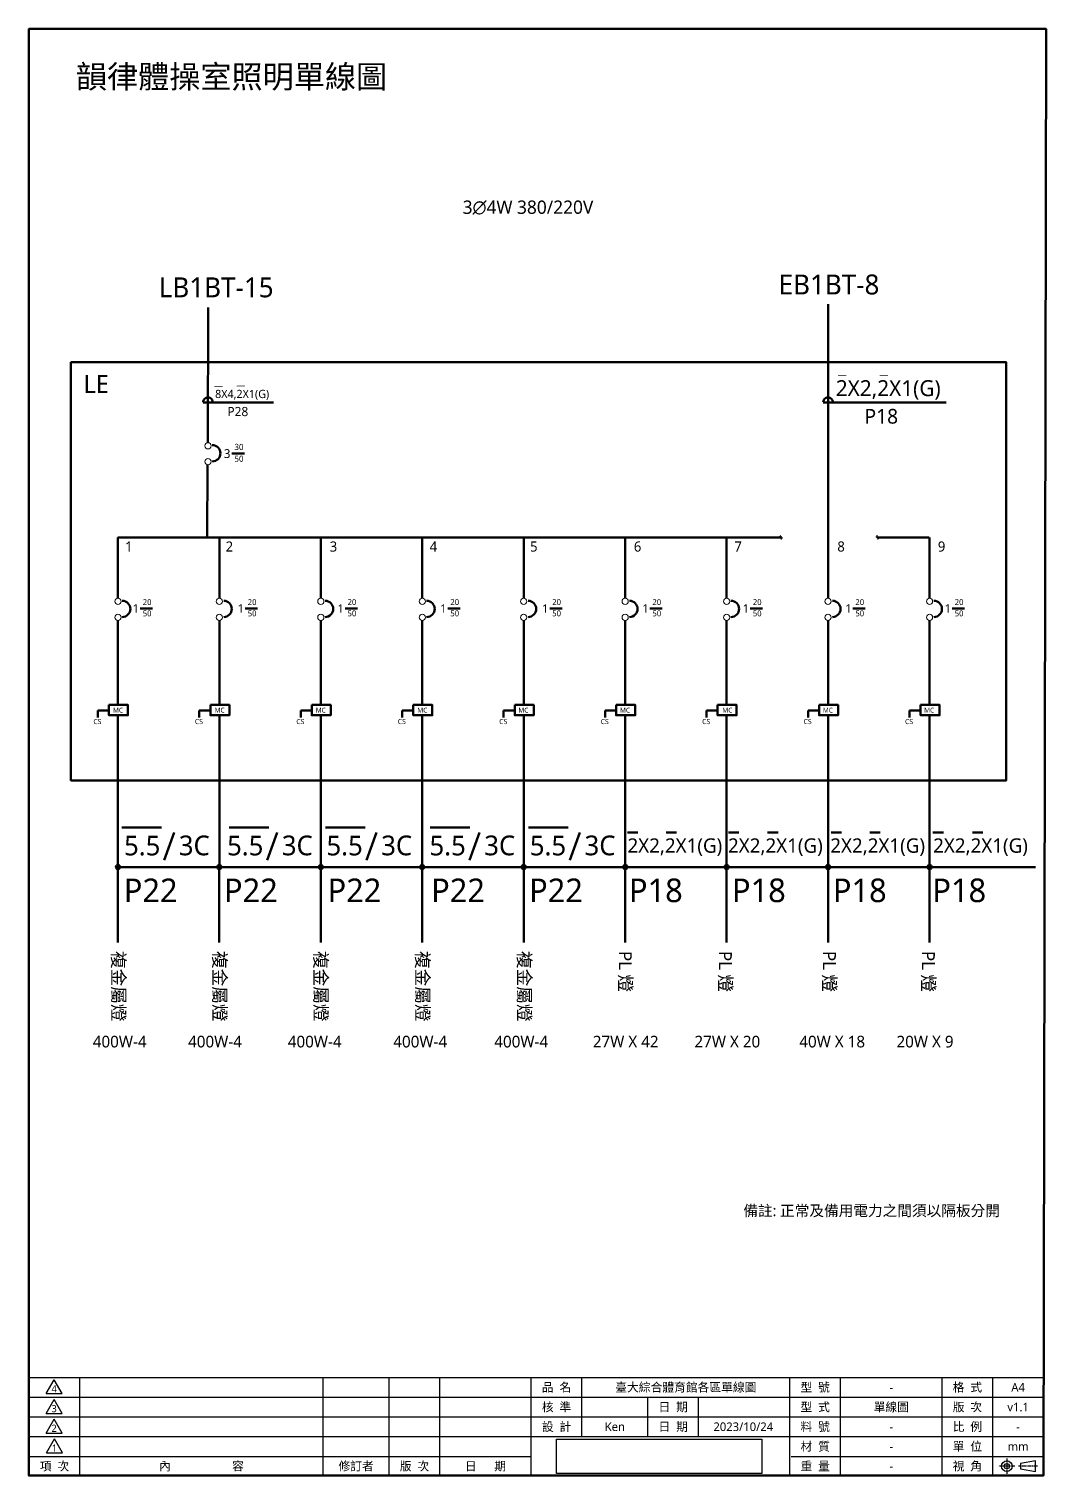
# Model space of a CAD drawing. Header units: millimetres. Extents: x 1426 to 1857, y 85 to 997.
# Drawn here: x 1427.3 to 1627.8, y 711.4 to 996.7 of the extents above; entities that cross this region are included whole.
import ezdxf
from ezdxf.enums import TextEntityAlignment as Align

# ---------------------------------------------------------------- set-up
doc = ezdxf.new("R2010")
doc.units = ezdxf.units.MM
doc.linetypes.add('CENTER2', pattern=[1.125, 0.75, -0.125, 0.125, -0.125])
doc.linetypes.add('SLD-實線', pattern=[0])
for name, color, linetype in [('PDF_文字', 251, 'Continuous'), ('小中心線', 2, 'CENTER2'), ('框+線+文字', 7, 'Continuous')]:
    doc.layers.add(name, color=color, linetype=linetype)
doc.layers.add('電力線示意', color=1, linetype='Continuous', lineweight=50)
doc.styles.add('PDF Arial', font='arial.ttf')
doc.styles.get("Standard").update_dxf_attribs({"font": ''})
doc.styles.get('Standard').set_extended_font_data('Microsoft JhengHei')
picture_1 = doc.add_image_def('image1.jpg', size_in_pixel=(2731, 456))

msp = doc.modelspace()

# ---------------------------------------------------------------- hatches: boundary and pattern name
at = {"layer": '電力線示意', "lineweight": 211}
h = msp.add_hatch(color=7, dxfattribs=at)
h.dxf.hatch_style = 1
h.paths.add_polyline_path([(1445.29, 831.43, 1), (1444.47, 831.43, 1)])
h = msp.add_hatch(color=7, dxfattribs=at)
h.dxf.hatch_style = 1
h.paths.add_polyline_path([(1465.27, 831.43, 1), (1464.45, 831.43, 1)])
h = msp.add_hatch(color=7, dxfattribs=at)
h.dxf.hatch_style = 1
h.paths.add_polyline_path([(1485.29, 831.43, 1), (1484.47, 831.43, 1)])
h = msp.add_hatch(color=7, dxfattribs=at)
h.dxf.hatch_style = 1
h.paths.add_polyline_path([(1505.27, 831.43, 1), (1504.45, 831.43, 1)])
h = msp.add_hatch(color=7, dxfattribs=at)
h.dxf.hatch_style = 1
h.paths.add_polyline_path([(1525.29, 831.43, 1), (1524.47, 831.43, 1)])
h = msp.add_hatch(color=7, dxfattribs=at)
h.dxf.hatch_style = 1
h.paths.add_polyline_path([(1545.29, 831.43, 1), (1544.48, 831.43, 1)])
h = msp.add_hatch(color=7, dxfattribs=at)
h.dxf.hatch_style = 1
h.paths.add_polyline_path([(1565.29, 831.43, 1), (1564.47, 831.43, 1)])
h = msp.add_hatch(color=7, dxfattribs=at)
h.dxf.hatch_style = 1
h.paths.add_polyline_path([(1585.29, 831.43, 1), (1584.47, 831.43, 1)])
h = msp.add_hatch(color=7, dxfattribs=at)
h.dxf.hatch_style = 1
h.paths.add_polyline_path([(1605.29, 831.43, 1), (1604.47, 831.43, 1)])

# ---------------------------------------------------------------- linework, layer by layer
at = {"lineweight": 30}
for p, q in [((1427.34, 730.83), (1627.34, 730.83)), ((1427.34, 711.39), (1427.34, 730.83)), ((1427.34, 711.39), (1427.34, 730.83)), ((1427.34, 711.39), (1427.34, 730.83)), ((1437.34, 711.39), (1437.34, 730.83)), ((1437.34, 711.39), (1437.34, 730.83)), ((1437.34, 711.39), (1437.34, 730.83)), ((1437.34, 711.39), (1437.34, 730.83)), ((1485.34, 711.39), (1485.34, 730.83)), ((1498.34, 711.39), (1498.34, 730.83)), ((1508.34, 711.39), (1508.34, 730.83)), ((1526.34, 711.39), (1526.34, 730.83)), ((1526.34, 711.39), (1526.34, 730.83)), ((1526.34, 711.39), (1526.34, 730.83)), ((1526.34, 711.39), (1526.34, 730.83)), ((1536.34, 719.16), (1536.34, 730.83)), ((1577.34, 711.39), (1577.34, 730.83)), ((1587.34, 711.39), (1587.34, 730.83)), ((1587.34, 711.39), (1587.34, 730.83)), ((1587.34, 711.39), (1587.34, 730.83)), ((1607.34, 711.39), (1607.34, 730.83)), ((1617.34, 711.39), (1617.34, 730.83)), ((1617.34, 711.39), (1617.34, 730.83)), ((1617.34, 711.39), (1617.34, 730.83)), ((1617.34, 711.39), (1617.34, 730.83)), ((1427.34, 726.94), (1627.34, 726.94)), ((1549.34, 719.16), (1549.34, 726.94)), ((1559.34, 719.16), (1559.34, 726.94)), ((1427.34, 723.05), (1627.34, 723.05)), ((1427.41, 719.16), (1572.35, 719.16)), ((1572.35, 719.16), (1627.34, 719.16)), ((1427.41, 715.27), (1526.34, 715.27)), ((1577.62, 715.27), (1627.34, 715.27))]:
    msp.add_line(p, q, dxfattribs=at)
at = {"lineweight": -3}
for p, q in [((1430.71, 727.63), (1432.3, 730.38)), ((1433.89, 727.63), (1432.3, 730.38)), ((1430.71, 727.63), (1433.89, 727.63)), ((1430.71, 723.74), (1432.3, 726.49)), ((1433.89, 723.74), (1432.3, 726.49)), ((1430.71, 723.74), (1433.89, 723.74)), ((1430.71, 719.85), (1432.3, 722.61)), ((1433.89, 719.85), (1432.3, 722.61)), ((1430.71, 719.85), (1433.89, 719.85))]:
    msp.add_line(p, q, dxfattribs=at)
at = {"color": 7, "lineweight": -3}
for p, q in [((1430.78, 715.96), (1432.37, 718.72)), ((1433.96, 715.96), (1432.37, 718.72)), ((1430.78, 715.96), (1433.96, 715.96))]:
    msp.add_line(p, q, dxfattribs=at)
at = {"color": 7, "linetype": 'SLD-實線', "lineweight": 0}
for centre in [(1462.63, 914.48), (1462.63, 911.34), (1444.88, 883.8), (1464.88, 883.8), (1484.88, 883.8), (1504.88, 883.8), (1524.88, 883.8), (1544.88, 883.8), (1564.88, 883.8), (1584.88, 883.8), (1604.88, 883.8), (1444.88, 880.66), (1464.88, 880.66), (1484.88, 880.66), (1504.88, 880.66), (1524.88, 880.66), (1544.88, 880.66), (1564.88, 880.66), (1584.88, 880.66), (1604.88, 880.66)]:
    msp.add_circle(centre, 0.613, dxfattribs=at)
at = {"layer": '小中心線', "color": 1}
for points in [[(1621.68, 713.33), (1618.54, 713.33)], [(1620.11, 714.83), (1620.11, 711.83)], [(1626.13, 713.33), (1622.4, 713.33)]]:
    msp.add_lwpolyline(points, dxfattribs=at)
at = {"layer": '框+線+文字', "color": 5}
msp.add_lwpolyline([(1622.79, 712.81), (1625.74, 712.28), (1625.74, 714.38), (1622.79, 713.85)], close=True, dxfattribs=at)
for radius in [1.05, 0.523]:
    msp.add_circle((1620.11, 713.33), radius, dxfattribs=at)
at = {"layer": '電力線示意', "color": 9, "lineweight": 50}
for p, q in [((1462.65, 941.75), (1462.63, 915.09)), ((1462.52, 910.73), (1462.5, 896.43))]:
    msp.add_line(p, q, dxfattribs=at)
at = {"layer": '電力線示意', "color": 7, "lineweight": 211}
for p, q in [((1584.88, 942.37), (1584.88, 884.41)), ((1467.33, 912.97), (1469.86, 912.97)), ((1444.88, 896.43), (1444.88, 884.41)), ((1444.88, 896.43), (1575.59, 896.43)), ((1444.88, 896.43), (1444.88, 884.41)), ((1444.88, 896.43), (1444.88, 884.41)), ((1444.88, 896.43), (1444.88, 884.41)), ((1464.88, 896.43), (1464.88, 884.41)), ((1484.88, 896.43), (1484.88, 884.41)), ((1484.88, 896.43), (1484.88, 884.41)), ((1504.88, 896.43), (1504.88, 884.41)), ((1524.88, 896.43), (1524.88, 884.41)), ((1544.88, 896.43), (1544.88, 884.41)), ((1564.88, 896.43), (1564.88, 884.41)), ((1594.61, 896.43), (1604.8, 896.43)), ((1604.88, 896.43), (1604.88, 884.41)), ((1449.28, 882.44), (1451.7, 882.44)), ((1469.98, 882.44), (1472.4, 882.44)), ((1489.66, 882.44), (1492.09, 882.44)), ((1509.91, 882.44), (1512.34, 882.44)), ((1530, 882.44), (1532.43, 882.44)), ((1549.76, 882.44), (1552.18, 882.44)), ((1569.54, 882.44), (1571.97, 882.44)), ((1589.77, 882.44), (1592.19, 882.44)), ((1609.34, 882.44), (1611.77, 882.44)), ((1444.88, 880.04), (1444.88, 863.4)), ((1464.88, 880.04), (1464.88, 863.4)), ((1484.88, 880.04), (1484.88, 863.4)), ((1504.88, 880.04), (1504.88, 863.4)), ((1524.88, 880.04), (1524.88, 863.4)), ((1544.88, 880.04), (1544.88, 863.4)), ((1564.88, 880.04), (1564.88, 863.4)), ((1584.88, 880.04), (1584.88, 863.4)), ((1604.88, 880.04), (1604.88, 863.4)), ((1443.1, 862.31), (1440.91, 862.31)), ((1440.91, 862.31), (1440.91, 860.92)), ((1463.1, 862.31), (1460.92, 862.31)), ((1460.92, 862.31), (1460.92, 860.92)), ((1483.1, 862.31), (1480.92, 862.31)), ((1480.92, 862.31), (1480.92, 860.92)), ((1503.1, 862.31), (1500.92, 862.31)), ((1500.92, 862.31), (1500.92, 860.92)), ((1523.1, 862.31), (1520.92, 862.31)), ((1520.92, 862.31), (1520.92, 860.92)), ((1543.1, 862.31), (1540.92, 862.31)), ((1540.92, 862.31), (1540.92, 860.92)), ((1563.1, 862.31), (1560.92, 862.31)), ((1560.92, 862.31), (1560.92, 860.92)), ((1583.1, 862.31), (1580.92, 862.31)), ((1580.92, 862.31), (1580.92, 860.92)), ((1603.1, 862.31), (1600.92, 862.31)), ((1600.92, 862.31), (1600.92, 860.92)), ((1444.88, 861.35), (1444.88, 831.45)), ((1464.88, 861.35), (1464.88, 831.45)), ((1484.88, 861.35), (1484.88, 831.45)), ((1504.87, 861.35), (1504.87, 831.45)), ((1524.88, 861.35), (1524.88, 831.45)), ((1544.88, 861.35), (1544.88, 831.45)), ((1564.88, 861.35), (1564.88, 831.45)), ((1584.88, 861.35), (1584.88, 831.45)), ((1604.88, 861.35), (1604.88, 831.45)), ((1445.65, 839.26), (1453.44, 839.26)), ((1466.83, 839.26), (1474.61, 839.26)), ((1485.81, 839.26), (1493.6, 839.26)), ((1506.44, 839.26), (1514.22, 839.26)), ((1525.83, 839.26), (1533.62, 839.26)), ((1454, 832.83), (1455.95, 838.25)), ((1474.31, 832.83), (1476.27, 838.25)), ((1493.9, 832.83), (1495.86, 838.25)), ((1514.21, 832.83), (1516.17, 838.25)), ((1533.99, 832.83), (1535.94, 838.25)), ((1545.34, 838.24), (1547.4, 838.24)), ((1552.94, 838.24), (1555, 838.24)), ((1565.24, 838.24), (1567.3, 838.24)), ((1572.96, 838.24), (1575.02, 838.24)), ((1585.48, 838.24), (1587.54, 838.24)), ((1593.09, 838.24), (1595.15, 838.24)), ((1605.56, 838.24), (1607.62, 838.24)), ((1613.33, 838.24), (1615.39, 838.24)), ((1444.88, 831.43), (1625.8, 831.43)), ((1444.88, 831.04), (1444.88, 816.59)), ((1464.86, 831.04), (1464.86, 816.59)), ((1484.88, 831.04), (1484.88, 816.59)), ((1504.86, 831.04), (1504.86, 816.59)), ((1524.88, 831.04), (1524.88, 816.59)), ((1544.89, 831.04), (1544.89, 816.59)), ((1564.88, 831.04), (1564.88, 816.59)), ((1584.88, 831.04), (1584.88, 816.59)), ((1604.88, 831.04), (1604.88, 816.59))]:
    msp.add_line(p, q, dxfattribs=at)
at = {"layer": '電力線示意', "color": 7, "lineweight": 50}
for p, q in [((1461.68, 923.05), (1475.55, 923.05)), ((1583.92, 923.05), (1608.16, 923.05))]:
    msp.add_line(p, q, dxfattribs=at)
at = {"layer": '電力線示意', "color": 7, "lineweight": 211}
for points in [[(1427.34, 711.49), (1627.34, 711.49), (1627.85, 996.66), (1427.34, 996.66)], [(1443.1, 863.4), (1446.85, 863.4), (1446.85, 861.35), (1443.1, 861.35)], [(1463.1, 863.4), (1466.85, 863.4), (1466.85, 861.35), (1463.1, 861.35)], [(1483.1, 863.4), (1486.85, 863.4), (1486.85, 861.35), (1483.1, 861.35)], [(1503.1, 863.4), (1506.85, 863.4), (1506.85, 861.35), (1503.1, 861.35)], [(1523.1, 863.4), (1526.85, 863.4), (1526.85, 861.35), (1523.1, 861.35)], [(1543.1, 863.4), (1546.85, 863.4), (1546.85, 861.35), (1543.1, 861.35)], [(1563.1, 863.4), (1566.85, 863.4), (1566.85, 861.35), (1563.1, 861.35)], [(1583.1, 863.4), (1586.85, 863.4), (1586.85, 861.35), (1583.1, 861.35)], [(1603.1, 863.4), (1606.85, 863.4), (1606.85, 861.35), (1603.1, 861.35)]]:
    msp.add_lwpolyline(points, close=True, dxfattribs=at)
at = {"layer": '電力線示意', "color": 40, "lineweight": 211}
msp.add_lwpolyline([(1435.6, 930.94), (1620.01, 930.94), (1620.01, 848.52), (1435.6, 848.52)], close=True, dxfattribs=at)
at = {"layer": '電力線示意', "color": 7, "lineweight": 211}
for centre in [(1444.88, 831.43), (1464.86, 831.43), (1484.88, 831.43), (1504.86, 831.43), (1524.88, 831.43), (1544.89, 831.43), (1564.88, 831.43), (1584.88, 831.43), (1604.88, 831.43)]:
    msp.add_circle(centre, 0.409, dxfattribs=at)
at = {"layer": '電力線示意', "color": 7, "lineweight": 50}
for centre in [(1462.63, 923.06), (1584.87, 923.06)]:
    msp.add_arc(centre, 0.952, 358.7736, 180.5485, dxfattribs=at)
at = {"layer": '電力線示意', "color": 8, "lineweight": 50}
for centre in [(1463.48, 913.01), (1445.73, 882.33), (1465.73, 882.33), (1485.73, 882.33), (1505.73, 882.33), (1525.73, 882.33), (1545.73, 882.33), (1565.73, 882.33), (1585.73, 882.33), (1605.73, 882.33)]:
    msp.add_arc(centre, 1.6, 270, 90, dxfattribs=at)
at = {"layer": '電力線示意', "color": 7, "lineweight": 211}
for centre, start, end in [((1575.57, 896.55), 83.2086, 276.907), ((1575.6, 896.31), 261.0538, 96.783), ((1594.6, 896.55), 83.2086, 276.907), ((1594.63, 896.31), 261.0538, 96.783)]:
    msp.add_arc(centre, 0.123, start, end, dxfattribs=at)

# ---------------------------------------------------------------- texts
for s, height, p in [('4', 1.4, (1432.3, 728.57)), ('品  名', 1.7, (1531.34, 728.88)), ('臺大綜合體育館各區單線圖', 1.7, (1556.84, 728.88)), ('型  號', 1.7, (1582.34, 728.88)), ('-', 1.7, (1597.34, 728.88)), ('格  式', 1.7, (1612.34, 728.88)), ('A4', 1.7, (1622.34, 728.88)), ('3', 1.4, (1432.3, 724.68)), ('核  準', 1.7, (1531.34, 724.99)), ('日  期', 1.7, (1554.34, 724.99)), ('型  式', 1.7, (1582.34, 724.99)), ('單線圖', 1.7, (1597.34, 724.99)), ('版  次', 1.7, (1612.34, 724.99)), ('設  計', 1.7, (1531.34, 721.11)), ('Ken', 1.7, (1542.84, 721.11)), ('日  期', 1.7, (1554.34, 721.11)), ('2023/10/24', 1.7, (1568.16, 721.11)), ('料  號', 1.7, (1582.34, 721.11)), ('比  例', 1.7, (1612.34, 721.11)), ('2', 1.4, (1432.3, 720.8)), ('-', 1.7, (1597.34, 721.11)), ('-', 1.7, (1622.34, 721.11)), ('材  質', 1.7, (1582.34, 717.22)), ('-', 1.7, (1597.34, 717.22)), ('單  位', 1.7, (1612.34, 717.22)), ('mm', 1.7, (1622.34, 717.22)), ('項  次', 1.7, (1432.37, 713.33)), ('內                     容', 1.7, (1461.34, 713.33)), ('修訂者', 1.7, (1491.84, 713.33)), ('版  次', 1.7, (1503.34, 713.33)), ('日      期', 1.7, (1517.34, 713.33)), ('重  量', 1.7, (1582.34, 713.33)), ('-', 1.7, (1597.34, 713.33)), ('視  角', 1.7, (1612.34, 713.33))]:
    msp.add_text(s, height=height).set_placement(p, align=Align.MIDDLE_CENTER)
at = {"color": 1}
msp.add_text('v1.1', height=1.7, dxfattribs=at).set_placement((1622.34, 724.99), align=Align.MIDDLE_CENTER)
at = {"color": 7}
msp.add_text('1', height=1.4, dxfattribs=at).set_placement((1432.37, 716.91), align=Align.MIDDLE_CENTER)
at = {"layer": 'PDF_文字', "color": 0, "attachment_point": 7, "style": 'PDF Arial'}
for s, insert, char_height in [('{\\fMicrosoft JhengHei|b0|i0|c136|p34;韻律體操室照明單線圖}', (1436.58, 984.47), 4.5), ('{\\fMicrosoft JhengHei|b0|i0|c136|p34;LB1BT-15}', (1452.93, 943.7), 3.9327), ('{\\fMicrosoft JhengHei|b0|i0|c136|p34;EB1BT-8}', (1575.13, 944.26), 3.9327)]:
    msp.add_mtext(s, dxfattribs=dict(at, insert=insert, char_height=char_height))
at = {"layer": '電力線示意', "color": 7, "lineweight": 211}
for s, height, p in [('3∅4W 380/220V', 2.6217, (1512.84, 960.21)), ('一', 1.28, (1586.74, 927.6)), ('一', 1.28, (1594.98, 927.6)), ('一', 1.28, (1463.82, 925.46)), ('一', 1.28, (1468.23, 925.55)), ('P28', 1.812, (1466.45, 920.33)), ('P18', 2.904, (1592.07, 918.85)), ('3', 1.73, (1465.77, 912.08)), ('30', 1.211, (1467.84, 913.65)), ('50', 1.211, (1467.84, 911.33)), ('1', 1.99, (1446.3, 893.63)), ('2', 1.99, (1466.11, 893.63)), ('3', 1.99, (1486.63, 893.63)), ('4', 1.99, (1506.33, 893.63)), ('5', 1.99, (1526.13, 893.63)), ('6', 1.99, (1546.58, 893.63)), ('7', 1.99, (1566.39, 893.63)), ('8', 1.99, (1586.7, 893.63)), ('9', 1.99, (1606.51, 893.63)), ('1', 1.66, (1447.78, 881.59)), ('20', 1.16, (1449.77, 883.09)), ('50', 1.16, (1449.77, 880.87)), ('1', 1.66, (1468.48, 881.59)), ('20', 1.16, (1470.47, 883.09)), ('50', 1.16, (1470.47, 880.87)), ('1', 1.66, (1488.17, 881.59)), ('20', 1.16, (1490.15, 883.09)), ('50', 1.16, (1490.15, 880.87)), ('1', 1.66, (1508.42, 881.59)), ('20', 1.16, (1510.41, 883.09)), ('50', 1.16, (1510.41, 880.87)), ('1', 1.66, (1528.51, 881.59)), ('20', 1.16, (1530.5, 883.09)), ('50', 1.16, (1530.5, 880.87)), ('1', 1.66, (1548.26, 881.59)), ('20', 1.16, (1550.25, 883.09)), ('50', 1.16, (1550.25, 880.87)), ('1', 1.66, (1568.05, 881.59)), ('20', 1.16, (1570.04, 883.09)), ('50', 1.16, (1570.04, 880.87)), ('1', 1.66, (1588.27, 881.59)), ('20', 1.16, (1590.26, 883.09)), ('50', 1.16, (1590.26, 880.87)), ('1', 1.66, (1607.85, 881.59)), ('20', 1.16, (1609.84, 883.09)), ('50', 1.16, (1609.84, 880.87)), ('MC', 0.965, (1443.91, 861.89)), ('MC', 0.965, (1463.93, 861.89)), ('MC', 0.965, (1483.87, 861.89)), ('MC', 0.965, (1503.89, 861.89)), ('MC', 0.965, (1523.82, 861.89)), ('MC', 0.965, (1543.86, 861.89)), ('MC', 0.965, (1564.02, 861.89)), ('MC', 0.965, (1583.85, 861.89)), ('MC', 0.965, (1603.82, 861.89)), ('CS', 1.01, (1440.04, 859.62)), ('CS', 1.01, (1460.05, 859.62)), ('CS', 1.01, (1480.05, 859.62)), ('CS', 1.01, (1500.05, 859.62)), ('CS', 1.01, (1520.05, 859.62)), ('CS', 1.01, (1540.05, 859.62)), ('CS', 1.01, (1560.05, 859.62)), ('CS', 1.01, (1580.05, 859.62)), ('CS', 1.01, (1600.05, 859.62)), ('5.5', 3.888, (1446.09, 833.74)), ('3C', 3.888, (1456.88, 833.76)), ('5.5', 3.888, (1466.4, 833.74)), ('3C', 3.888, (1477.19, 833.76)), ('5.5', 3.888, (1485.99, 833.74)), ('3C', 3.888, (1496.78, 833.76)), ('5.5', 3.888, (1506.3, 833.74)), ('3C', 3.888, (1517.1, 833.76)), ('5.5', 3.888, (1526.08, 833.74)), ('3C', 3.888, (1536.87, 833.76)), ('P22', 4.654, (1446.04, 824.52)), ('P22', 4.654, (1465.79, 824.52)), ('P22', 4.654, (1486.21, 824.52)), ('P22', 4.654, (1506.63, 824.52)), ('P22', 4.654, (1525.94, 824.52)), ('P18', 4.654, (1545.63, 824.52)), ('P18', 4.654, (1565.94, 824.52)), ('P18', 4.654, (1585.83, 824.52)), ('P18', 4.654, (1605.44, 824.52)), ('400W-4', 2.303, (1439.91, 795.88)), ('400W-4', 2.303, (1458.7, 795.88)), ('400W-4', 2.303, (1478.36, 795.88)), ('400W-4', 2.303, (1499.16, 795.88)), ('400W-4', 2.303, (1519.07, 795.88)), ('27W X 42', 2.303, (1538.49, 795.88)), ('27W X 20', 2.303, (1558.53, 795.88)), ('40W X 18', 2.303, (1579.2, 795.88)), ('20W X 9', 2.303, (1598.36, 795.88)), ('備註: 正常及備用電力之間須以隔板分開', 2.1182, (1568.17, 762.64))]:
    msp.add_text(s, height=height, dxfattribs=at).set_placement(p)
at = {"layer": '電力線示意', "color": 40, "lineweight": 211}
msp.add_text('LE', height=3.565, dxfattribs=at).set_placement((1438.08, 924.86))
at = {"layer": '電力線示意', "color": 7, "lineweight": 50}
for s, height, p in [('2X2,2X1(G)', 3.139, (1586.4, 924.28)), ('8X4,2X1(G)', 1.618, (1464.04, 923.89)), ('2X2,2X1(G)', 2.836, (1545.33, 834.26)), ('2X2,2X1(G)', 2.836, (1565.15, 834.26)), ('2X2,2X1(G)', 2.836, (1585.31, 834.26)), ('2X2,2X1(G)', 2.836, (1605.59, 834.26))]:
    msp.add_text(s, height=height, dxfattribs=at).set_placement(p)
at = {"layer": '電力線示意', "color": 7, "lineweight": 211}
for s, p in [('複金屬燈', (1443.73, 814.89)), ('複金屬燈', (1463.67, 814.89)), ('複金屬燈', (1483.61, 814.89)), ('複金屬燈', (1503.67, 814.89)), ('複金屬燈', (1523.73, 814.89)), ('PL 燈', (1543.64, 814.89)), ('PL 燈', (1563.36, 814.89)), ('PL 燈', (1583.87, 814.89)), ('PL 燈', (1603.38, 814.89))]:
    msp.add_text(s, height=2.549, rotation=270, dxfattribs=at).set_placement(p)

# ---------------------------------------------------------------- pictures from other files: only their frames are drawn
image = msp.add_image(picture_1, insert=(1531.33, 711.91), size_in_units=(40.46, 6.76))
image.dxf.flags = 7

doc.saveas('drawing.dxf')
